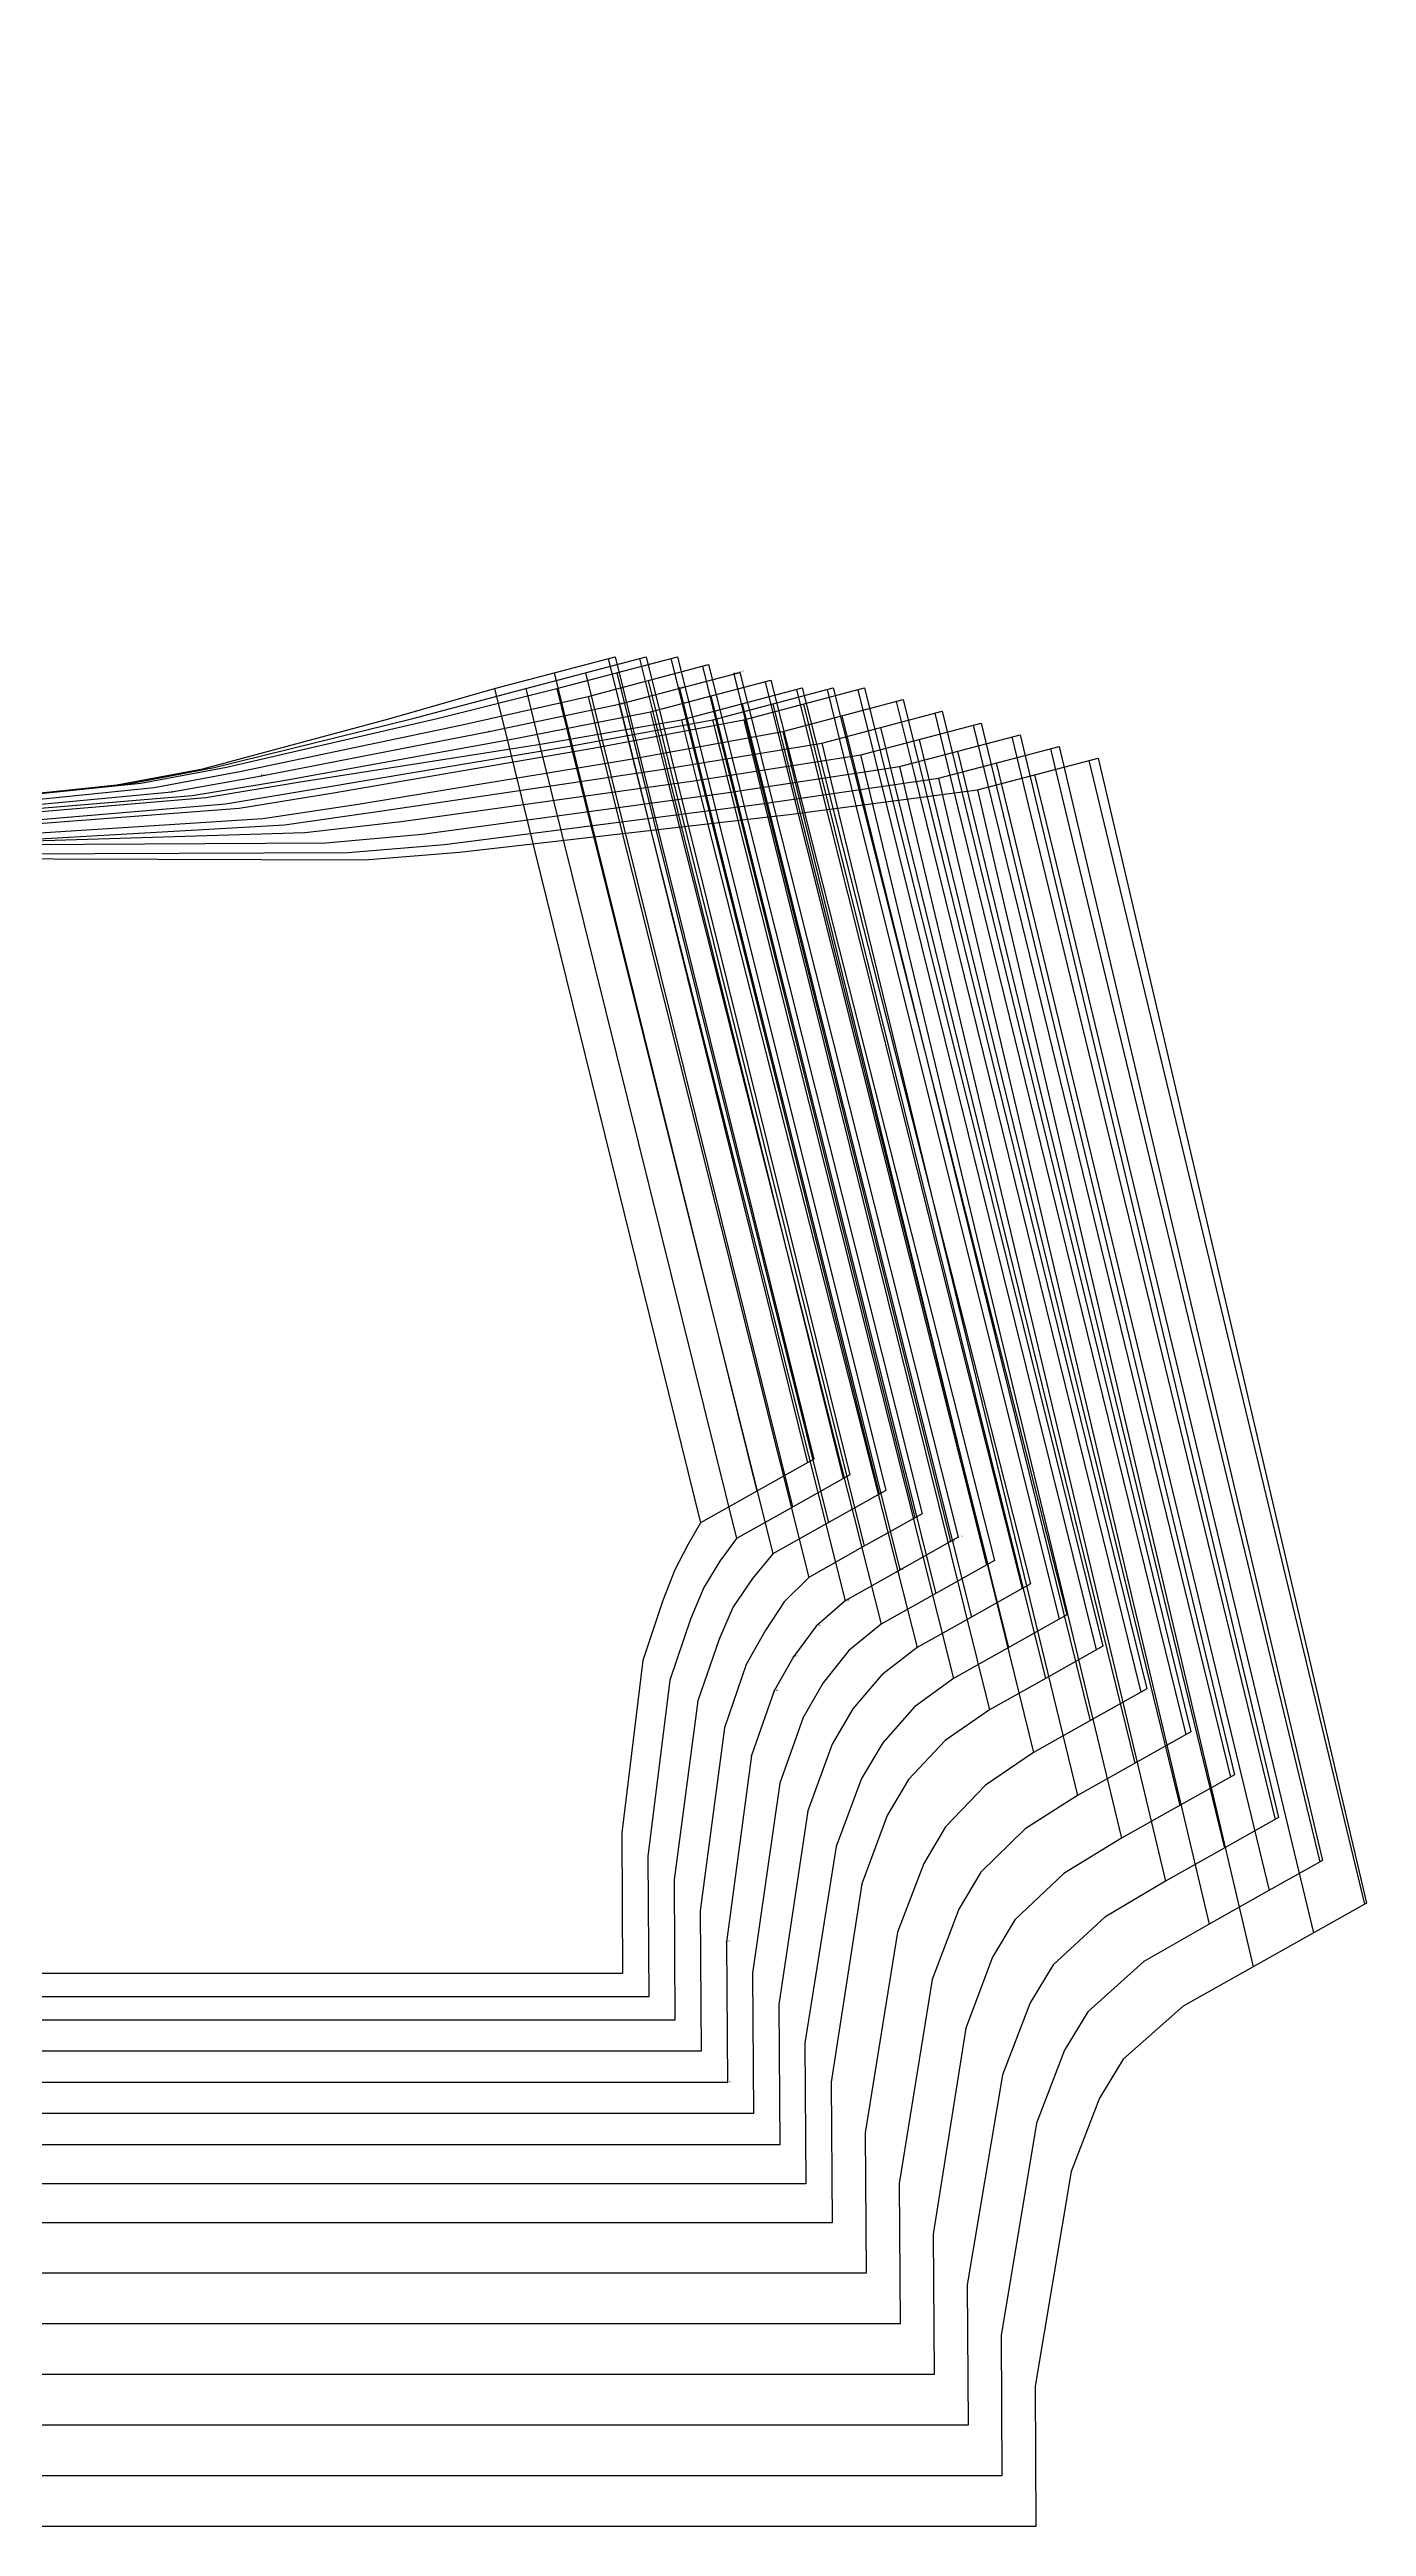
# Model space of a CAD drawing. Extents: x -43 to 1613, y 0 to 910.
# Drawn here: x 1401.7 to 1613, y 494.8 to 892.3 of the extents above; entities that cross this region are included whole.
import ezdxf

# ---------------------------------------------------------------- set-up
doc = ezdxf.new("R2010")
doc.units = 0

# ---------------------------------------------------------------- blocks, each defined once
blk = doc.blocks.new('GMX1016S18BK_42')
at = {"layer": '1'}
for points in [[(1259.553, 811.017), (1267.9782, 792.6147), (1277.0663, 782.5131), (1281.524, 779.3025), (1302.7661, 770.217), (1315.9817, 768.1189), (1330.4902, 767.0775), (1351.6788, 767.9284), (1412.5118, 774.2632), (1426.2761, 776.8514), (1456.1185, 784.8575), (1473.1086, 789.7165)], [(1473.1086, 789.7165), (1492.4431, 794.8194)], [(1492.4431, 794.8194), (1524.3074, 666.0465)], [(1524.3074, 666.0465), (1514.3354, 660.4407), (1506.1388, 655.8331)], [(1506.1388, 655.8331), (1504.1119, 652.3102), (1502.0519, 648.2868), (1500.0809, 643.349), (1496.8703, 633.7453), (1493.4972, 606.0593), (1493.6496, 583.5193)], [(1493.6496, 583.5193), (813.6128, 583.5193)]]:
    blk.add_lwpolyline(points, dxfattribs=at)
at = {"layer": '6'}
blk.add_line((1493.6496, 583.5193), (813.6128, 583.5193), dxfattribs=at)
at = {"layer": '8'}
for points in [[(1482.6489, 792.2362), (1484.9069, 783.11), (1515.171, 660.9081)], [(1491.3458, 794.5324), (1493.6293, 785.3122), (1523.3066, 665.4826)], [(1473.1035, 789.7115), (1475.3133, 780.6843), (1506.1388, 655.8331)]]:
    blk.add_lwpolyline(points, dxfattribs=at)
blk = doc.blocks.new('GMX1016S18BK_44')
at = {"layer": '1'}
for points in [[(1261.2548, 814.7686), (1270.5843, 793.8339), (1279.2406, 783.7577), (1283.5281, 780.5217), (1303.7414, 771.0831), (1316.4262, 768.6422), (1331.5036, 767.4153), (1353.5457, 768.0935), (1414.3584, 774.4461), (1428.1176, 777.0394), (1459.9692, 784.9159), (1478.1073, 789.7165)], [(1478.1073, 789.7165), (1497.4418, 794.8194)], [(1497.4418, 794.8194), (1530.1062, 663.5471)], [(1530.1062, 663.5471), (1520.1342, 657.9413), (1511.9376, 653.3338)], [(1511.9376, 653.3338), (1509.2604, 649.6762), (1506.69, 645.4521), (1504.5487, 640.3518), (1501.2366, 630.5601), (1497.6983, 602.3103), (1497.8508, 579.7703)], [(1497.8508, 579.7703), (807.814, 579.7703)]]:
    blk.add_lwpolyline(points, dxfattribs=at)
at = {"layer": '6'}
blk.add_line((1497.8508, 579.7703), (807.814, 579.7703), dxfattribs=at)
at = {"layer": '8'}
for points in [[(1487.6781, 792.2438), (1489.9844, 782.9424), (1520.9114, 658.3757)], [(1496.3775, 794.54), (1498.7093, 785.1395), (1529.0445, 662.9502)], [(1478.1022, 789.7115), (1480.3654, 780.5167), (1511.9376, 653.3338)]]:
    blk.add_lwpolyline(points, dxfattribs=at)
blk = doc.blocks.new('GMX1016S18BK_46')
at = {"layer": '1'}
for points in [[(1262.9566, 818.5176), (1271.8339, 796.7066), (1280.7544, 785.2461), (1285.2629, 781.4844), (1305.3441, 771.6851), (1318.0061, 769.0231), (1333.241, 767.71), (1355.5295, 768.2866), (1416.3421, 774.5197), (1430.1013, 777.0851), (1463.8706, 784.9185), (1483.1061, 789.714)], [(1483.1061, 789.714), (1502.4405, 794.8169)], [(1502.4405, 794.8169), (1535.905, 661.0452)], [(1535.905, 661.0452), (1525.933, 655.4394), (1517.7364, 650.8319)], [(1517.7364, 650.8319), (1514.4649, 646.9253), (1511.394, 642.3533), (1509.1411, 637.1692), (1505.7044, 627.2429), (1501.8995, 598.5587), (1502.0519, 576.0187)], [(1502.0519, 576.0187), (802.0152, 576.0187)]]:
    blk.add_lwpolyline(points, dxfattribs=at)
at = {"layer": '6'}
blk.add_line((1502.0519, 576.0187), (802.0152, 576.0187), dxfattribs=at)
at = {"layer": '8'}
for points in [[(1492.7072, 792.2489), (1495.0644, 782.7696), (1526.6544, 655.8433)], [(1501.4093, 794.5451), (1503.7918, 784.9616), (1534.7849, 660.4153)], [(1483.101, 789.7089), (1485.4174, 780.3439), (1517.7364, 650.8319)]]:
    blk.add_lwpolyline(points, dxfattribs=at)
blk = doc.blocks.new('GMX1016S18BK_48')
at = {"layer": '1'}
for points in [[(1264.6584, 823.5189), (1273.17, 798.5176), (1282.2759, 785.8379), (1286.9647, 781.6114), (1306.5887, 771.9467), (1318.9763, 769.2949), (1334.196, 767.5576), (1356.5277, 767.5144), (1418.4859, 773.8365), (1432.5067, 776.445), (1467.9219, 783.8796), (1488.1048, 788.4643)], [(1488.1048, 788.4643), (1507.4392, 793.5672)], [(1507.4392, 793.5672), (1541.7039, 657.2962)], [(1541.7039, 657.2962), (1531.7318, 651.6904), (1523.5352, 647.0828)], [(1523.5352, 647.0828), (1519.5576, 643.156), (1516.507, 638.5002), (1513.4844, 633.1052), (1509.9716, 622.9376), (1506.1007, 593.5599), (1506.2531, 571.02)], [(1506.2531, 571.02), (796.2164, 571.02)]]:
    blk.add_lwpolyline(points, dxfattribs=at)
at = {"layer": '6'}
blk.add_line((1506.2531, 571.02), (796.2164, 571.02), dxfattribs=at)
at = {"layer": '8'}
for points in [[(1506.4385, 793.303), (1508.8718, 783.5393), (1540.5253, 656.6332)], [(1488.0997, 788.4592), (1490.4695, 778.9266), (1523.5352, 647.0828)], [(1497.739, 791.0068), (1500.1444, 781.3523), (1532.3947, 652.0612)]]:
    blk.add_lwpolyline(points, dxfattribs=at)
blk = doc.blocks.new('GMX1016S18BK_50')
at = {"layer": '1'}
for points in [[(1266.3602, 828.5176), (1272.9033, 802.6121), (1281.1456, 789.3838), (1285.5372, 784.8651), (1306.4186, 773.4402), (1319.7587, 769.9756), (1335.1434, 767.8116), (1357.7824, 767.1766), (1421.3129, 773.1456), (1435.697, 775.7008), (1472.2628, 782.8077), (1493.1035, 787.2121)], [(1493.1035, 787.2121), (1512.438, 792.3149)], [(1512.438, 792.3149), (1547.5027, 653.5446)], [(1547.5027, 653.5446), (1537.5306, 647.9388), (1529.334, 643.3312)], [(1529.334, 643.3312), (1524.7087, 639.2723), (1521.0511, 634.3473), (1517.9549, 628.8583), (1514.343, 618.5027), (1510.3018, 588.5587), (1510.4542, 566.0187)], [(1510.4542, 566.0187), (790.4176, 566.0187)]]:
    blk.add_lwpolyline(points, dxfattribs=at)
at = {"layer": '2'}
for p in [(1511.4702, 792.0584), (1512.438, 792.3149), (1512.438, 792.3149), (1493.0984, 787.207), (1493.1035, 787.2121), (1493.1035, 787.2121), (1502.7682, 789.7622), (1546.2708, 652.8512), (1547.5027, 653.5446), (1547.5027, 653.5446), (1538.1377, 648.2792), (1529.334, 643.3312), (1529.334, 643.3312), (1529.334, 643.3312), (1510.4542, 566.0187), (1510.4542, 566.0187)]:
    blk.add_point(p, dxfattribs=at)
at = {"layer": '3'}
for p in [(1472.2628, 782.8077), (1505.2244, 779.9325), (1513.9569, 782.1143), (1435.697, 775.7008), (1495.5241, 777.5068), (1421.3129, 773.1456), (1537.5306, 647.9388), (1524.7087, 639.2723), (1521.0511, 634.3473), (1517.9549, 628.8583), (1514.343, 618.5027), (1510.3018, 588.5587)]:
    blk.add_point(p, dxfattribs=at)
at = {"layer": '4'}
for p in [(1493.1035, 787.2121, -3.998), (1493.1035, 787.2121, -3.998), (1529.334, 643.3312, -3.998), (1529.334, 643.3312, -3.998)]:
    blk.add_point(p, dxfattribs=at)
at = {"layer": '6'}
blk.add_line((1510.4542, 566.0187), (790.4176, 566.0187), dxfattribs=at)
at = {"layer": '8'}
for points in [[(1511.4702, 792.0584), (1513.9569, 782.1143), (1546.2708, 652.8512)], [(1493.0984, 787.207), (1495.5241, 777.5068), (1529.334, 643.3312)], [(1502.7682, 789.7622), (1505.2244, 779.9325), (1538.1377, 648.2792)]]:
    blk.add_lwpolyline(points, dxfattribs=at)
at = {"layer": '2'}
for s, p in [('# 28', (1511.4702, 792.0584)), ('# 13', (1512.438, 792.3149)), ('# 13', (1512.438, 792.3149)), ('# 23', (1493.0984, 787.207)), ('# 12', (1493.1035, 787.2121)), ('# 12', (1493.1035, 787.2121)), ('# 26', (1502.7682, 789.7622)), ('# 29', (1546.2708, 652.8512)), ('# 14', (1547.5027, 653.5446)), ('# 14', (1547.5027, 653.5446)), ('# 27', (1538.1377, 648.2792)), ('# 24', (1529.334, 643.3312)), ('# 15', (1529.334, 643.3312)), ('# 15', (1529.334, 643.3312)), ('# 20', (1510.4542, 566.0187)), ('# 20', (1510.4542, 566.0187))]:
    blk.add_text(s, height=0.25, dxfattribs=at).set_placement(p)
at = {"layer": '3'}
for s, p in [('# 11', (1435.697, 775.7008)), ('# 16', (1524.7087, 639.2723)), ('# 17', (1521.0511, 634.3473)), ('# 18', (1517.9549, 628.8583)), ('# 19', (1510.3018, 588.5587))]:
    blk.add_text(s, height=0.25, dxfattribs=at).set_placement(p)
at = {"layer": '8'}
for p in [(1511.4702, 792.0584), (1493.0984, 787.207), (1502.7682, 789.7622)]:
    blk.add_text('O', height=0.25, dxfattribs=at).set_placement(p)
blk = doc.blocks.new('GMX1016S18BK_52')
at = {"layer": '1'}
for points in [[(1268.062, 833.5188), (1275.0064, 807.6794), (1283.0252, 792.2565), (1287.5184, 786.854), (1307.7648, 774.2428), (1320.9169, 770.0239), (1336.6852, 767.7963), (1359.8907, 767.1359), (1424.5972, 772.536), (1439.2631, 774.9845), (1476.7383, 781.746), (1498.1022, 785.9624)], [(1498.1022, 785.9624), (1517.4367, 791.0653)], [(1517.4367, 791.0653), (1553.3015, 649.7956)], [(1553.3015, 649.7956), (1543.3295, 644.1898), (1535.1329, 639.5822)], [(1535.1329, 639.5822), (1529.969, 635.3556), (1525.8238, 630.1588), (1522.6234, 624.5861), (1518.8591, 614.0552), (1514.503, 583.56), (1514.6554, 561.02)], [(1514.6554, 561.02), (784.6187, 561.02)]]:
    blk.add_lwpolyline(points, dxfattribs=at)
at = {"layer": '6'}
blk.add_line((1514.6554, 561.02), (784.6187, 561.02), dxfattribs=at)
at = {"layer": '8'}
for points in [[(1507.7949, 788.5202), (1510.2993, 778.5126), (1543.8806, 644.4996)], [(1516.4969, 790.8164), (1519.0343, 780.6894), (1552.0137, 649.0716)], [(1498.0971, 785.9573), (1500.5762, 776.0869), (1535.1329, 639.5822)]]:
    blk.add_lwpolyline(points, dxfattribs=at)
blk = doc.blocks.new('GMX1016S18BK_54')
at = {"layer": '1'}
for points in [[(1269.7638, 838.5175), (1276.98, 812.2311), (1284.9073, 795.4925), (1289.4768, 789.5616), (1309.2761, 775.3782), (1322.4002, 770.2144), (1338.0848, 767.7354), (1361.2115, 766.6991), (1426.7587, 772.2185), (1441.6126, 774.7102), (1480.7693, 780.8392), (1503.1009, 784.7102)], [(1503.1009, 784.7102), (1522.4354, 789.813)], [(1522.4354, 789.813), (1559.1003, 646.044)], [(1559.1003, 646.044), (1549.1283, 640.4382), (1540.9317, 635.8306)], [(1540.9317, 635.8306), (1535.2319, 631.4415), (1530.599, 625.9729), (1527.2944, 620.3163), (1523.3752, 609.6102), (1518.7042, 578.5587), (1518.8566, 556.0187)], [(1518.8566, 556.0187), (778.8199, 556.0187)]]:
    blk.add_lwpolyline(points, dxfattribs=at)
at = {"layer": '6'}
blk.add_line((1518.8566, 556.0187), (778.8199, 556.0187), dxfattribs=at)
at = {"layer": '8'}
for points in [[(1512.824, 787.2756), (1515.3793, 777.0927), (1549.6236, 640.7176)], [(1521.5235, 789.5717), (1524.1118, 779.2644), (1557.7567, 645.2896)], [(1503.0958, 784.7051), (1505.6282, 774.667), (1540.9317, 635.8306)]]:
    blk.add_lwpolyline(points, dxfattribs=at)
blk = doc.blocks.new('GMX1016S18BK_56')
at = {"layer": '1'}
for points in [[(1271.4656, 844.7685), (1279.172, 816.0538), (1286.472, 797.8445), (1290.922, 791.2786), (1310.5918, 775.7567), (1323.8303, 769.8233), (1339.7612, 767.0343), (1363.2942, 765.5865), (1429.9235, 771.2126), (1445.0213, 773.7501), (1485.1914, 780.4862), (1508.0997, 784.7127)], [(1508.0997, 784.7127), (1527.4341, 789.8156)], [(1527.4341, 789.8156), (1564.8991, 641.0453)], [(1564.8991, 641.0453), (1554.9271, 635.4395), (1546.7305, 630.8319)], [(1546.7305, 630.8319), (1540.4974, 626.2777), (1535.3767, 620.5348), (1531.9655, 614.7944), (1527.8939, 603.9155), (1522.9053, 572.3103), (1523.0577, 549.7704)], [(1523.0577, 549.7704), (773.0211, 549.7704)]]:
    blk.add_lwpolyline(points, dxfattribs=at)
at = {"layer": '6'}
blk.add_line((1523.0577, 549.7704), (773.0211, 549.7704), dxfattribs=at)
at = {"layer": '8'}
for points in [[(1517.7466, 787.2578), (1520.3704, 776.7346), (1555.5621, 635.7976)], [(1526.4486, 789.554), (1529.108, 778.8961), (1563.6952, 640.3696)], [(1508.0946, 784.7076), (1510.6803, 774.3318), (1546.7305, 630.8319)]]:
    blk.add_lwpolyline(points, dxfattribs=at)
blk = doc.blocks.new('GMX1016S18BK_58')
at = {"layer": '1'}
for points in [[(1273.1674, 851.0169), (1279.4971, 819.9832), (1287.8334, 799.5717), (1292.8804, 792.2235), (1312.1209, 776.2672), (1325.1816, 770.0264), (1341.4757, 767.0623), (1365.5676, 765.4214), (1432.141, 770.5395), (1447.2362, 772.9602), (1489.1817, 780.1865), (1513.0984, 784.7127)], [(1513.0984, 784.7127), (1532.4328, 789.8156)], [(1532.4328, 789.8156), (1570.698, 636.044)], [(1570.698, 636.044), (1560.7259, 630.4382), (1552.5293, 625.8306)], [(1552.5293, 625.8306), (1545.425, 620.9208), (1539.5322, 614.6521), (1536.1133, 608.8634), (1532.0442, 597.8983), (1527.1065, 566.0594), (1527.2589, 543.5194)], [(1527.2589, 543.5194), (767.2223, 543.5194)]]:
    blk.add_lwpolyline(points, dxfattribs=at)
at = {"layer": '6'}
blk.add_line((1527.2589, 543.5194), (767.2223, 543.5194), dxfattribs=at)
at = {"layer": '8'}
for points in [[(1522.6691, 787.2375), (1525.364, 776.3714), (1561.493, 630.87)], [(1531.3711, 789.5336), (1534.1042, 778.5253), (1569.6311, 635.4446)], [(1513.0933, 784.7076), (1515.7324, 773.9939), (1552.5293, 625.8306)]]:
    blk.add_lwpolyline(points, dxfattribs=at)
blk = doc.blocks.new('GMX1016S18BK_60')
at = {"layer": '1'}
for points in [[(1276.1189, 857.8927), (1281.6104, 824.9844), (1290.8179, 801.5529), (1296.4694, 793.0897), (1315.2095, 776.6533), (1328.0568, 770.0747), (1344.3585, 766.7245), (1368.519, 764.5248), (1435.9128, 768.886), (1451.2113, 771.1491), (1494.6021, 778.3272), (1519.3468, 782.8382)], [(1519.3468, 782.8382), (1538.6813, 787.9411)], [(1538.6813, 787.9411), (1577.7465, 629.1682)], [(1577.7465, 629.1682), (1567.7744, 623.5624), (1559.5778, 618.9549)], [(1559.5778, 618.9549), (1551.8715, 613.7275), (1545.458, 607.0219), (1541.9604, 601.1876), (1537.7669, 590.1182), (1532.5573, 557.9339), (1532.7097, 535.394)], [(1532.7097, 535.394), (760.1738, 535.394)]]:
    blk.add_lwpolyline(points, dxfattribs=at)
at = {"layer": '6'}
blk.add_line((1532.7097, 535.394), (760.1738, 535.394), dxfattribs=at)
at = {"layer": '8'}
for points in [[(1537.5484, 787.6413), (1540.3526, 776.2825), (1576.8117, 628.6424)], [(1528.8464, 785.3452), (1531.6099, 774.1387), (1568.6736, 624.0679)], [(1519.3417, 782.8331), (1522.0341, 771.7841), (1559.5778, 618.9549)]]:
    blk.add_lwpolyline(points, dxfattribs=at)
blk = doc.blocks.new('GMX1016S18BK_62')
at = {"layer": '1'}
for points in [[(1279.0704, 864.7685), (1283.5738, 829.658), (1292.8804, 805.2994), (1298.6512, 796.4755), (1317.7114, 778.1214), (1331.0083, 770.5091), (1347.5158, 766.7575), (1372.042, 764.0067), (1439.3825, 767.87), (1454.6758, 770.0188), (1499.8345, 776.7143), (1525.5952, 780.9637)], [(1525.5952, 780.9637), (1544.9297, 786.0666)], [(1544.9297, 786.0666), (1584.795, 622.2924)], [(1584.795, 622.2924), (1574.8229, 616.6866), (1566.6263, 612.0791)], [(1566.6263, 612.0791), (1558.2139, 606.7324), (1551.1349, 599.7626), (1547.5763, 593.8266), (1543.3091, 582.5617), (1538.0081, 549.8084), (1538.1606, 527.2685)], [(1538.1606, 527.2685), (753.1253, 527.2685)]]:
    blk.add_lwpolyline(points, dxfattribs=at)
at = {"layer": '6'}
blk.add_line((1538.1606, 527.2685), (753.1253, 527.2685), dxfattribs=at)
at = {"layer": '8'}
for points in [[(1535.0237, 783.4529), (1537.8583, 771.9061), (1575.8491, 617.2632)], [(1543.7257, 785.7491), (1546.601, 774.0397), (1583.9898, 621.8403)], [(1525.5901, 780.9586), (1528.3358, 769.5718), (1566.6263, 612.0791)]]:
    blk.add_lwpolyline(points, dxfattribs=at)
blk = doc.blocks.new('GMX1016S18BK_64')
at = {"layer": '1'}
for points in [[(1282.0219, 871.6442), (1286.3094, 834.2427), (1295.1994, 807.5702), (1301.0033, 797.7988), (1320.8077, 779.3152), (1334.544, 771.7359), (1350.6298, 767.7303), (1374.5871, 764.5451), (1442.6489, 766.6228), (1458.1404, 768.378), (1505.0694, 774.9134), (1531.8436, 779.0892)], [(1531.8436, 779.0892), (1551.1781, 784.192)], [(1551.1781, 784.192), (1591.8435, 615.4167)], [(1591.8435, 615.4167), (1581.8714, 609.8109), (1573.6748, 605.2033)], [(1573.6748, 605.2033), (1564.4115, 599.5645), (1556.5654, 592.1325), (1552.9891, 586.1305), (1548.7168, 574.7513), (1543.459, 541.683), (1543.6114, 519.143)], [(1543.6114, 519.143), (746.0768, 519.143)]]:
    blk.add_lwpolyline(points, dxfattribs=at)
at = {"layer": '6'}
blk.add_line((1543.6114, 519.143), (746.0768, 519.143), dxfattribs=at)
at = {"layer": '8'}
for points in [[(1549.9081, 783.8568), (1552.8545, 771.7968), (1591.1627, 615.0357)], [(1541.2035, 781.5606), (1544.1067, 769.6708), (1583.022, 610.456)], [(1531.8385, 779.0841), (1534.6376, 767.3595), (1573.6748, 605.2033)]]:
    blk.add_lwpolyline(points, dxfattribs=at)
blk = doc.blocks.new('GMX1016S18BK_66')
at = {"layer": '1'}
for points in [[(1284.9734, 878.52), (1289.9035, 838.7842), (1298.7478, 809.7292), (1304.7371, 799.0129), (1325.0292, 779.9655), (1339.1185, 772.1397), (1354.8081, 768.0046), (1378.2091, 764.568), (1446.0373, 764.9617), (1461.5084, 766.3257), (1510.2714, 772.9627), (1538.092, 777.2147)], [(1538.092, 777.2147), (1557.4264, 782.3175)], [(1557.4264, 782.3175), (1598.892, 608.5409)], [(1598.892, 608.5409), (1588.9199, 602.9351), (1580.7233, 598.3275)], [(1580.7233, 598.3275), (1571.0002, 592.544), (1562.7376, 584.8732), (1559.0368, 578.7873), (1554.574, 567.2252), (1548.9098, 533.5575), (1549.0622, 511.0176)], [(1549.0622, 511.0176), (739.0283, 511.0176)]]:
    blk.add_lwpolyline(points, dxfattribs=at)
at = {"layer": '6'}
blk.add_line((1549.0622, 511.0176), (739.0283, 511.0176), dxfattribs=at)
at = {"layer": '8'}
for points in [[(1547.3858, 779.6683), (1550.3576, 767.4382), (1590.1899, 603.6463)], [(1556.0879, 781.9645), (1559.1054, 769.5515), (1598.3331, 608.2284)], [(1538.0869, 777.2096), (1540.9393, 765.1471), (1580.7233, 598.3275)]]:
    blk.add_lwpolyline(points, dxfattribs=at)
blk = doc.blocks.new('GMX1016S18BK_68')
at = {"layer": '1'}
for points in [[(1287.9248, 885.3958), (1293.3884, 843.4629), (1302.258, 810.5598), (1308.5852, 798.3246), (1328.6334, 779.145), (1342.6034, 771.2101), (1358.326, 766.8667), (1381.8109, 763.1354), (1449.6085, 763.3869), (1465.0746, 764.7179), (1515.5419, 771.1745), (1544.3404, 775.3401)], [(1544.3404, 775.3401), (1563.6749, 780.443)], [(1563.6749, 780.443), (1605.9405, 601.6651)], [(1605.9405, 601.6651), (1595.9684, 596.0593), (1587.7718, 591.4517)], [(1587.7718, 591.4517), (1577.2664, 585.432), (1568.29, 577.3674), (1564.5537, 571.2054), (1560.0528, 559.5011), (1554.3607, 525.4321), (1554.5131, 502.8921)], [(1554.5131, 502.8921), (731.9798, 502.8921)]]:
    blk.add_lwpolyline(points, dxfattribs=at)
at = {"layer": '6'}
blk.add_line((1554.5131, 502.8921), (731.9798, 502.8921), dxfattribs=at)
at = {"layer": '8'}
for points in [[(1562.2728, 780.0721), (1565.3614, 767.3086), (1605.501, 601.4187)], [(1544.3353, 775.3351), (1547.2411, 762.9373), (1587.7718, 591.4517)], [(1553.5707, 777.776), (1556.6111, 765.203), (1597.3553, 596.8365)]]:
    blk.add_lwpolyline(points, dxfattribs=at)
blk = doc.blocks.new('GMX1016S18BK_70')
at = {"layer": '1'}
for points in [[(1290.8763, 892.2716), (1295.7658, 849.1119), (1305.6566, 812.6705), (1312.6924, 799.1247), (1332.0929, 779.0663), (1345.8216, 770.5471), (1361.8693, 766.1834), (1385.8291, 762.4725), (1452.2857, 762.2439), (1467.4546, 763.4428), (1520.3806, 769.5032), (1550.5888, 773.4656)], [(1550.5888, 773.4656), (1569.9233, 778.5685)], [(1569.9233, 778.5685), (1612.9889, 594.7893)], [(1612.9889, 594.7893), (1603.0169, 589.1835), (1594.8203, 584.576)], [(1594.8203, 584.576), (1583.5885, 578.2514), (1573.9669, 569.7373), (1570.1823, 563.5194), (1565.618, 551.7058), (1559.8115, 517.3066), (1559.9639, 494.7667)], [(1559.9639, 494.7667), (724.9313, 494.7667)]]:
    blk.add_lwpolyline(points, dxfattribs=at)
at = {"layer": '6'}
blk.add_line((1559.9639, 494.7667), (724.9313, 494.7667), dxfattribs=at)
at = {"layer": '8'}
for points in [[(1559.7556, 775.8837), (1562.8621, 762.9703), (1604.5155, 590.0243)], [(1568.4577, 778.1798), (1571.6149, 765.0658), (1612.6664, 594.609)], [(1550.5837, 773.4605), (1553.5428, 760.725), (1594.8203, 584.576)]]:
    blk.add_lwpolyline(points, dxfattribs=at)

msp = doc.modelspace()

# ---------------------------------------------------------------- block references
at = {"layer": '1'}
for name in ['GMX1016S18BK_70', 'GMX1016S18BK_68', 'GMX1016S18BK_66', 'GMX1016S18BK_64', 'GMX1016S18BK_62', 'GMX1016S18BK_60', 'GMX1016S18BK_58', 'GMX1016S18BK_56', 'GMX1016S18BK_54', 'GMX1016S18BK_52', 'GMX1016S18BK_50', 'GMX1016S18BK_48', 'GMX1016S18BK_46', 'GMX1016S18BK_44', 'GMX1016S18BK_42']:
    msp.add_blockref(name, (0, 0), dxfattribs=at)

doc.saveas('drawing.dxf')
